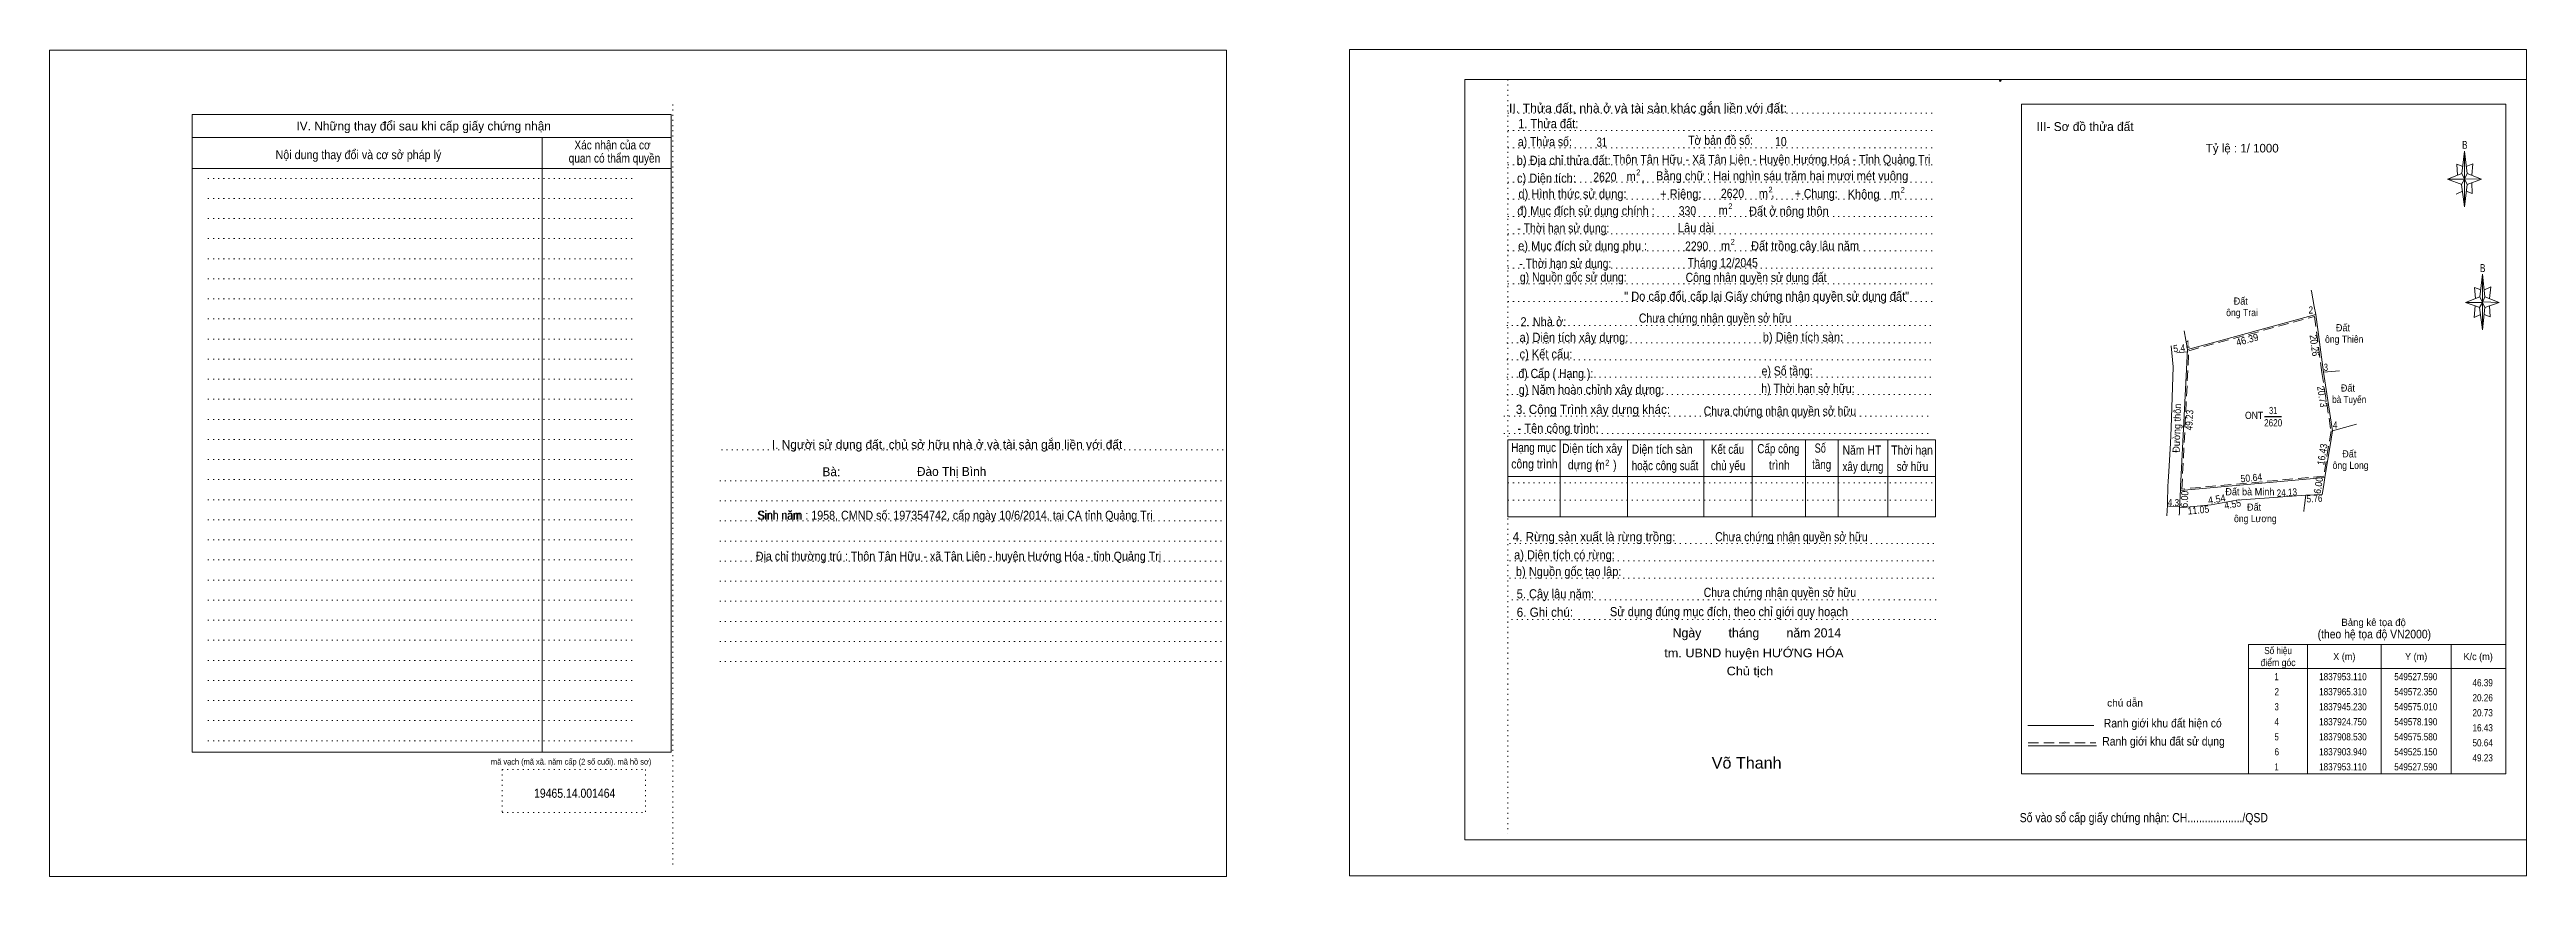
# Model space of a CAD drawing. Header units: metres. Extents: x 548782 to 549646, y 1837769 to 1838058.
import ezdxf
from ezdxf.enums import TextEntityAlignment as Align

# ---------------------------------------------------------------- set-up
doc = ezdxf.new("R2010")
doc.units = ezdxf.units.M
doc.header["$LTSCALE"] = 1.2
doc.header["$PDMODE"] = 32
doc.header["$PDSIZE"] = 0.6
doc.linetypes.add('DOTTED', pattern=[1.5, 0.3, -1.2])
doc.linetypes.add('MEDIUM_DASHED', pattern=[4.5, 3, -1.5])
for name, color, linetype, lineweight in [('1', 7, 'DOTTED', 13), ('10', 7, 'Continuous', 13), ('2', 7, 'Continuous', 13), ('20', 7, 'Continuous', 13), ('30', 7, 'Continuous', 13), ('63', 7, 'Continuous', 13)]:
    doc.layers.add(name, color=color, linetype=linetype, lineweight=lineweight)
for name, color, linetype in [('18', 7, 'Continuous'), ('22', 7, 'Continuous'), ('50', 7, 'Continuous'), ('7', 7, 'Continuous'), ('9', 7, 'Continuous')]:
    doc.layers.add(name, color=color, linetype=linetype)

msp = doc.modelspace()

# ---------------------------------------------------------------- linework, layer by layer
at = {"layer": '1', "linetype": 'Continuous'}
for p, q in [((549275.63, 1838047.28), (549645.83, 1838047.28)), ((549275.63, 1838047.28), (549275.63, 1837782.28)), ((549645.83, 1838047.28), (549645.83, 1837782.28)), ((549275.63, 1837782.28), (549645.83, 1837782.28))]:
    msp.add_line(p, q, dxfattribs=at)
at = {"layer": '1'}
for p, q in [((549290.63, 1838047.28), (549290.63, 1837784.48)), ((548999.53, 1838038.58), (548999.53, 1837773.58)), ((549290.63, 1838035.48), (549439.73, 1838035.48)), ((549290.63, 1838029.48), (549439.73, 1838029.48)), ((549290.63, 1838023.48), (549439.73, 1838023.48)), ((549290.63, 1838017.48), (549439.73, 1838017.48)), ((548837.33, 1838012.78), (548986.43, 1838012.78)), ((548837.33, 1838005.78), (548986.43, 1838005.78)), ((549290.63, 1838011.48), (549439.73, 1838011.48)), ((549290.63, 1838005.48), (549439.73, 1838005.48)), ((548837.33, 1837998.78), (548986.43, 1837998.78)), ((549290.63, 1837999.48), (549439.73, 1837999.48)), ((548837.33, 1837991.78), (548986.43, 1837991.78)), ((549290.63, 1837993.48), (549439.73, 1837993.48)), ((548837.33, 1837984.78), (548986.43, 1837984.78)), ((549290.63, 1837987.48), (549439.73, 1837987.48)), ((549290.63, 1837981.48), (549439.73, 1837981.48)), ((548837.33, 1837977.78), (548986.43, 1837977.78)), ((549290.63, 1837975.98), (549439.73, 1837975.98)), ((548837.33, 1837970.78), (548986.43, 1837970.78)), ((548837.33, 1837963.78), (548986.43, 1837963.78)), ((549290.63, 1837969.88), (549439.73, 1837969.88)), ((548837.33, 1837956.78), (548986.43, 1837956.78)), ((549290.23, 1837961.48), (549439.33, 1837961.48)), ((549290.23, 1837955.48), (549439.33, 1837955.48)), ((548837.33, 1837949.78), (548986.43, 1837949.78)), ((549290.23, 1837949.48), (549439.33, 1837949.48)), ((548837.33, 1837942.78), (548986.43, 1837942.78)), ((549290.23, 1837943.48), (549439.33, 1837943.48)), ((549290.23, 1837937.48), (549439.33, 1837937.48)), ((548837.33, 1837935.78), (548986.43, 1837935.78)), ((548837.33, 1837928.78), (548986.43, 1837928.78)), ((549289.23, 1837929.88), (549438.33, 1837929.88)), ((548837.33, 1837921.78), (548986.43, 1837921.78)), ((549289.23, 1837923.88), (549438.33, 1837923.88)), ((548837.33, 1837914.78), (548986.43, 1837914.78)), ((549016.43, 1837918.18), (549192.53, 1837918.18)), ((548837.33, 1837907.78), (548986.43, 1837907.78)), ((549015.83, 1837907.38), (549191.93, 1837907.38)), ((549290.63, 1837906.68), (549439.73, 1837906.68)), ((548837.33, 1837900.78), (548986.43, 1837900.78)), ((548837.33, 1837893.78), (548986.43, 1837893.78)), ((549015.83, 1837900.38), (549191.93, 1837900.38)), ((549015.83, 1837893.38), (549191.93, 1837893.38)), ((549290.63, 1837900.68), (549439.73, 1837900.68)), ((548837.33, 1837886.78), (548986.43, 1837886.78)), ((549015.83, 1837886.38), (549191.93, 1837886.38)), ((549291.23, 1837885.48), (549440.33, 1837885.48)), ((548837.33, 1837879.78), (548986.43, 1837879.78)), ((549015.83, 1837879.38), (549191.93, 1837879.38)), ((549291.23, 1837879.48), (549440.33, 1837879.48)), ((548837.33, 1837872.78), (548986.43, 1837872.78)), ((549015.83, 1837872.38), (549191.93, 1837872.38)), ((549291.23, 1837873.48), (549440.33, 1837873.48)), ((548837.33, 1837865.78), (548986.43, 1837865.78)), ((548837.33, 1837858.78), (548986.43, 1837858.78)), ((549015.83, 1837865.38), (549191.93, 1837865.38)), ((549291.93, 1837858.98), (549441.03, 1837858.98)), ((549292.03, 1837865.88), (549441.13, 1837865.88)), ((548837.33, 1837851.78), (548986.43, 1837851.78)), ((549015.83, 1837858.38), (549191.93, 1837858.38)), ((549015.83, 1837851.38), (549191.93, 1837851.38)), ((548837.33, 1837844.78), (548986.43, 1837844.78)), ((549015.83, 1837844.38), (549191.93, 1837844.38)), ((548837.33, 1837837.78), (548986.43, 1837837.78)), ((548837.33, 1837830.78), (548986.43, 1837830.78)), ((548837.33, 1837823.78), (548986.43, 1837823.78)), ((548837.33, 1837816.78), (548986.43, 1837816.78)), ((548939.93, 1837806.78), (548989.93, 1837806.78)), ((548939.93, 1837806.78), (548939.93, 1837791.78)), ((548989.93, 1837806.78), (548989.93, 1837791.78)), ((548939.93, 1837791.78), (548989.93, 1837791.78))]:
    msp.add_line(p, q, dxfattribs=at)
at = {"layer": '1', "linetype": 'Continuous'}
for points in [[(548782.13, 1837769.48), (549192.53, 1837769.48), (549192.53, 1838057.48), (548782.13, 1838057.48)], [(549235.43, 1837769.68), (549645.83, 1837769.68), (549645.83, 1838057.68), (549235.43, 1838057.68)]]:
    msp.add_lwpolyline(points, close=True, dxfattribs=at)
at = {"layer": '10'}
for p, q in [((549290.63, 1837921.68), (549439.73, 1837921.68)), ((549290.63, 1837921.68), (549290.63, 1837894.78)), ((549308.93, 1837921.68), (549308.93, 1837894.78)), ((549332.33, 1837921.68), (549332.33, 1837894.78)), ((549358.93, 1837921.68), (549358.93, 1837894.78)), ((549375.83, 1837921.68), (549375.83, 1837894.78)), ((549394.43, 1837921.68), (549394.43, 1837894.78)), ((549405.83, 1837921.68), (549405.83, 1837894.78)), ((549423.13, 1837921.68), (549423.13, 1837894.78)), ((549439.73, 1837921.68), (549439.73, 1837894.78)), ((549290.63, 1837908.88), (549439.73, 1837908.88)), ((549290.63, 1837894.78), (549439.73, 1837894.78))]:
    msp.add_line(p, q, dxfattribs=at)
at = {"layer": '2'}
for p, q in [((548831.83, 1838035.08), (548998.93, 1838035.08)), ((548831.83, 1838035.08), (548831.83, 1837812.78)), ((548998.93, 1838035.08), (548998.93, 1837812.78)), ((548831.83, 1838027.08), (548998.93, 1838027.08)), ((548953.93, 1838027.08), (548953.93, 1837812.78)), ((548831.83, 1838016.28), (548998.93, 1838016.28)), ((548831.83, 1837812.78), (548998.93, 1837812.78))]:
    msp.add_line(p, q, dxfattribs=at)
msp.add_lwpolyline([(549469.73, 1838038.68), (549638.63, 1838038.68), (549638.63, 1837805.28), (549469.73, 1837805.28)], close=True, dxfattribs=at)
at = {"layer": '20'}
for p, q in [((549629.56, 1837971.54), (549630.48, 1837979.34)), ((549631.36, 1837971.54), (549636.36, 1837969.54)), ((549629.56, 1837967.74), (549624.56, 1837969.54)), ((549631.36, 1837967.74), (549630.48, 1837959.94)), ((549633.16, 1837964.54), (549631.08, 1837965.34)), ((549632.96, 1837968.34), (549633.16, 1837964.54)), ((549471.92, 1837822.11), (549494.92, 1837822.11)), ((549472.12, 1837815.01), (549495.92, 1837815.01))]:
    msp.add_line(p, q, dxfattribs=at)
at = {"layer": '20', "linetype": 'MEDIUM_DASHED'}
msp.add_line((549472.12, 1837816.01), (549495.72, 1837816.01), dxfattribs=at)
at = {"layer": '20'}
for points in [[(549630.48, 1837969.54), (549629.56, 1837971.54), (549624.56, 1837969.54)], [(549629.88, 1837973.94), (549627.76, 1837974.74), (549628.08, 1837970.94)], [(549631.16, 1837973.94), (549633.36, 1837974.94), (549632.96, 1837970.94)], [(549627.96, 1837968.34), (549627.56, 1837964.34), (549629.76, 1837965.34)], [(549630.48, 1837969.54), (549631.36, 1837967.74), (549636.36, 1837969.54)]]:
    msp.add_lwpolyline(points, dxfattribs=at)
for points in [[(549630.48, 1837969.54), (549624.56, 1837969.54), (549629.56, 1837971.54), (549631.36, 1837967.74), (549636.36, 1837969.54), (549630.48, 1837969.74)], [(549630.48, 1837979.34), (549631.36, 1837971.54), (549630.48, 1837969.54)], [(549630.48, 1837969.54), (549630.48, 1837959.94), (549629.48, 1837967.74)]]:
    msp.add_lwpolyline(points, close=True, dxfattribs=at)
msp.add_point((549462.36, 1838046.84), dxfattribs=at)
at = {"layer": '30'}
for p, q in [((549623.33, 1838014.48), (549624.23, 1838022.28)), ((549625.13, 1838014.48), (549630.13, 1838012.48)), ((549623.33, 1838010.68), (549618.33, 1838012.48)), ((549621.33, 1838007.28), (549623.53, 1838008.28)), ((549625.13, 1838010.68), (549624.23, 1838002.88)), ((549626.93, 1838007.48), (549624.83, 1838008.28)), ((549626.73, 1838011.28), (549626.93, 1838007.48))]:
    msp.add_line(p, q, dxfattribs=at)
for points in [[(549624.23, 1838012.48), (549623.33, 1838014.48), (549618.33, 1838012.48)], [(549623.63, 1838016.88), (549621.53, 1838017.68), (549621.83, 1838013.88)], [(549624.83, 1838016.88), (549627.13, 1838017.88), (549626.73, 1838013.88)], [(549624.23, 1838012.48), (549625.13, 1838010.68), (549630.13, 1838012.48)]]:
    msp.add_lwpolyline(points, dxfattribs=at)
for points in [[(549624.23, 1838012.48), (549618.33, 1838012.48), (549623.33, 1838014.48), (549625.13, 1838010.68), (549630.13, 1838012.48), (549624.23, 1838012.68)], [(549624.23, 1838022.28), (549625.13, 1838014.48), (549624.23, 1838012.48)], [(549624.23, 1838012.48), (549624.23, 1838002.88), (549623.23, 1838010.68)]]:
    msp.add_lwpolyline(points, close=True, dxfattribs=at)
at = {"layer": '63'}
for p, q in [((549570.86, 1837973.49), (549570.8, 1837973.8)), ((549571.83, 1837968.17), (549570.86, 1837973.49)), ((549572.35, 1837965.31), (549571.83, 1837968.17)), ((549521.96, 1837954.37), (549522.59, 1837947.04)), ((549526.44, 1837959.6), (549527.59, 1837953.11)), ((549522.59, 1837947.04), (549521.91, 1837925.88)), ((549527.59, 1837953.11), (549526.34, 1837927.87)), ((549575.01, 1837945.23), (549580.59, 1837945.71)), ((549526.34, 1837927.87), (549525.32, 1837907.41)), ((549521.91, 1837925.88), (549521.74, 1837920.52)), ((549575.58, 1837908.53), (549577.72, 1837921.83)), ((549577.72, 1837921.83), (549578.19, 1837924.75)), ((549578.19, 1837924.75), (549584.47, 1837926.53)), ((549584.47, 1837926.53), (549586.6, 1837927.14)), ((549520.81, 1837905.55), (549520.64, 1837899.69)), ((549520.86, 1837907.11), (549520.81, 1837905.55)), ((549525.08, 1837902.47), (549525.15, 1837903.94)), ((549525.15, 1837903.94), (549575.58, 1837908.53)), ((549568.43, 1837898.75), (549568.87, 1837902.37)), ((549568.87, 1837902.37), (549574.63, 1837902.61)), ((549575.07, 1837905.3), (549574.63, 1837902.61)), ((549575.58, 1837908.53), (549575.07, 1837905.33)), ((549575.07, 1837905.33), (549575.07, 1837905.3)), ((549520.57, 1837897.03), (549520.47, 1837895.22)), ((549520.62, 1837898.94), (549520.57, 1837897.03)), ((549520.64, 1837899.69), (549520.62, 1837898.94)), ((549524.79, 1837896.17), (549524.76, 1837895.35)), ((549524.85, 1837897.95), (549524.79, 1837896.17)), ((549569.48, 1837850.31), (549569.48, 1837805.28)), ((549595.13, 1837850.31), (549595.13, 1837805.28)), ((549619.57, 1837850.31), (549619.57, 1837805.28)), ((549548.95, 1837841.93), (549638.63, 1837841.93))]:
    msp.add_line(p, q, dxfattribs=at)
at = {"layer": '63', "linetype": 'MEDIUM_DASHED'}
for p, q in [((549527.55, 1837952.33), (549522.17, 1837951.87)), ((549574.55, 1837905.3), (549574.54, 1837905.24)), ((549520.96, 1837898.53), (549520.61, 1837898.54)), ((549524.87, 1837898.42), (549520.96, 1837898.53))]:
    msp.add_line(p, q, dxfattribs=at)
at = {"layer": '63', "lineweight": 25}
msp.add_line((549554.54, 1837929.74), (549560.43, 1837929.74), dxfattribs=at)
at = {"layer": '63', "linetype": 'MEDIUM_DASHED'}
msp.add_lwpolyline([(549528.07, 1837952.72), (549571.93, 1837964.68), (549574.52, 1837945.16), (549577.68, 1837924.75), (549575.15, 1837908.99), (549525.68, 1837904.49)], close=True, dxfattribs=at)
at = {"layer": '63'}
for points in [[(549572.35, 1837965.31), (549537.19, 1837955.73), (549527.59, 1837953.11)], [(549578.19, 1837924.75), (549575.01, 1837945.23), (549572.35, 1837965.31)], [(549521.74, 1837920.52), (549521.09, 1837910.6), (549520.86, 1837907.11)], [(549524.85, 1837897.95), (549524.93, 1837899.45), (549525.08, 1837902.47)], [(549524.85, 1837897.95), (549535.85, 1837899.04), (549544.8, 1837900.65), (549568.87, 1837902.37)], [(549525.32, 1837907.41), (549525.25, 1837905.97), (549525.15, 1837903.94)], [(549568.18, 1837896.7), (549568.35, 1837898.1), (549568.43, 1837898.75)]]:
    msp.add_lwpolyline(points, dxfattribs=at)
msp.add_lwpolyline([(549548.95, 1837850.31), (549638.63, 1837850.31), (549638.63, 1837805.28), (549548.95, 1837805.28)], close=True, dxfattribs=at)

# ---------------------------------------------------------------- texts
at = {"layer": '1', "width": 0.85}
msp.add_text('mã vạch (mã xã. năm cấp (2 số cuối). mã hồ sơ)', height=2, dxfattribs=at).set_placement((548964.015, 1837808.48), align=Align.CENTER)
at = {"layer": '10'}
for s, p in [('IV. Những thay đổi sau khi cấp giấy chứng nhận', (548912.585, 1838029.48)), ('III- Sơ đồ thửa đất', (549491.92, 1838029.28)), ('I. Người sử dụng đất, chủ sở hữu nhà ở và tài sản gắn liền với đất', (549095.08, 1837918.48))]:
    msp.add_text(s, height=3.1, dxfattribs=at).set_placement(p, align=Align.CENTER)
for s, height, width, p in [('Nội dung thay đổi và cơ sở pháp lý', 3.1, 0.9, (548889.845, 1838019.48)), ('Xác nhận của cơ', 3.1, 0.85, (548978.44, 1838022.88)), ('  Thôn Tân Hữu - Xã Tân Liên - Huyện Hướng Hoá - Tỉnh Quảng Trị', 3.1, 0.9, (549381.6, 1838017.88)), ('Bằng chữ : Hai nghìn sáu trăm hai mươi mét vuông', 3.2, 0.9, (549386.29, 1838012.08)), ('Địa chỉ thường trú : Thôn Tân Hữu - xã Tân Liên - huyện Hướng Hóa - tỉnh Quảng Trị', 3.1, 0.9, (549099.085, 1837879.58))]:
    msp.add_text(s, height=height, dxfattribs=dict(at, width=width)).set_placement(p, align=Align.CENTER)
at = {"layer": '18'}
msp.add_text('Đào Thị Bình', height=3.1, dxfattribs=at).set_placement((549096.685, 1837909.08), align=Align.CENTER)
at = {"layer": '18', "width": 0.9}
msp.add_text('Sinh năm : 1958, CMND số: 197354742, cấp ngày 10/6/2014, tại CA tỉnh Quảng Trị', height=3.1, dxfattribs=at).set_placement((549097.83, 1837893.83), align=Align.CENTER)
at = {"layer": '2'}
for s, p in [('II. Thửa đất, nhà ở và tài sản khác gắn liền với đất:', (549291.03, 1838035.68)), (',', (549337.23, 1838011.58)), (',', (549382.43, 1838006.28))]:
    msp.add_text(s, height=3.2, dxfattribs=at).set_placement(p)
for s, height, width, p in [('1. Thửa đất:', 3.2, 0.9, (549294.23, 1838030.28)), ('a) Thửa số:', 3.2, 0.85, (549294.13, 1838023.98)), ('31', 3.2, 0.75, (549321.62, 1838023.81)), ('Tờ bản đồ số:', 3.2, 0.85, (549353.53, 1838024.48)), ('10', 3.2, 0.85, (549383.81, 1838024.01)), ('c) Diện tích:', 3.2, 0.9, (549293.83, 1838011.28)), ('2620', 3.2, 0.85, (549320.43, 1838011.68)), ('m', 3.2, 0.9, (549332.03, 1838011.88)), ('2', 2, 0.8, (549335.43, 1838013.88)), ('d) Hình thức sử dụng:', 3.2, 0.9, (549294.33, 1838005.78)), ('+ Riêng:', 3.2, 0.9, (549343.73, 1838005.78)), ('2620', 3.2, 0.85, (549364.93, 1838005.98)), ('m', 3.2, 0.9, (549378.13, 1838005.88)), ('2', 2, 0.8, (549381.53, 1838007.88)), ('+ Chung:', 3.2, 0.85, (549390.73, 1838005.88)), ('Không', 3.2, 0.9, (549409.13, 1838005.68)), ('m', 3.2, 0.9, (549424.23, 1838005.78)), ('2', 2, 0.8, (549427.63, 1838007.78)), ('đ) Mục đích sử dụng chính : ', 3.2, 0.9, (549293.93, 1837999.88)), ('- Thời hạn sử dụng: ', 3.2, 0.85, (549293.93, 1837993.88)), ('Lâu dài', 3.2, 0.9, (549349.93, 1837993.98)), ('330', 3.2, 0.85, (549350.23, 1837999.88)), ('m', 3.2, 0.9, (549364.13, 1838000.08)), ('2', 2, 0.8, (549367.53, 1838002.08)), ('Đất ở nông thôn', 3.2, 0.9, (549374.73, 1837999.78)), ('e) Mục đích sử dụng phụ : ', 3.2, 0.9, (549294.23, 1837987.68)), ('m', 3.2, 0.9, (549364.93, 1837987.68)), ('2', 2, 0.8, (549368.33, 1837989.68)), ('Đất trồng cây lâu năm ', 3.2, 0.9, (549375.43, 1837987.68)), ('- Thời hạn sử dụng: ', 3.2, 0.85, (549294.63, 1837981.58)), ('g) Nguồn gốc sử dụng: ', 3.2, 0.85, (549294.83, 1837976.78)), ('Tháng 12/2045', 3.2, 0.85, (549353.33, 1837981.78)), ('2. Nhà ở:', 3.2, 0.9, (549295.03, 1837961.18)), ('a) Diện tích xây dựng:', 3.2, 0.9, (549294.73, 1837955.78)), ('b) Diện tích sàn:', 3.2, 0.9, (549379.53, 1837955.88)), ('đ) Cấp ( Hạng ):', 3.2, 0.85, (549294.33, 1837943.18)), ('c) Kết cấu:', 3.2, 0.9, (549294.73, 1837949.98)), ('e) Số tầng:', 3.2, 0.85, (549379.13, 1837944.08)), ('g) Năm hoàn chỉnh xây dựng:', 3.2, 0.9, (549294.43, 1837937.58)), ('h) Thời hạn sở hữu:', 3.2, 0.85, (549379.03, 1837937.98)), ('3. Công Trình xây dựng khác:', 3.2, 0.95, (549293.43, 1837930.68)), ('Hạng mục', 3.2, 0.8, (549291.83, 1837917.38)), ('- Tên công trình:', 3.2, 0.9, (549294.03, 1837924.08)), ('Diện tích xây', 3.2, 0.85, (549309.53, 1837917.08)), ('Diện tích sàn', 3.2, 0.85, (549333.83, 1837916.78)), ('Kết cấu', 3.2, 0.8, (549361.43, 1837916.78)), ('Cấp công', 3.2, 0.8, (549377.63, 1837916.98)), (' Số', 3.2, 0.75, (549396.73, 1837917.18)), ('Năm HT', 3.2, 0.85, (549407.33, 1837916.48)), ('Thời hạn', 3.2, 0.85, (549424.33, 1837916.48)), ('công trình', 3.2, 0.85, (549291.83, 1837911.68)), ('  dựng (     )', 3.2, 0.85, (549309.53, 1837911.38)), ('m', 3.2, 0.85, (549321.43, 1837911.28)), ('2', 2.014, 0.75, (549324.63, 1837912.68)), ('hoặc công suất', 3.2, 0.8, (549333.83, 1837911.08)), ('chủ yếu', 3.2, 0.8, (549361.43, 1837911.08)), ('    trình', 3.2, 0.85, (549377.63, 1837911.28)), ('tầng', 3.2, 0.8, (549396.73, 1837911.48)), ('xây dựng', 3.2, 0.8, (549407.33, 1837910.78)), ('  sở hữu', 3.2, 0.8, (549424.33, 1837910.78)), ('4. Rừng sản xuất là rừng trồng:', 3.2, 0.95, (549292.33, 1837886.28)), ('a) Diện tích có rừng:', 3.2, 0.9, (549292.83, 1837879.98)), ('b) Nguồn gốc tạo lập:', 3.2, 0.9, (549293.43, 1837874.18)), ('5. Cây lâu năm:', 3.2, 0.9, (549293.73, 1837866.38)), ('6. Ghi chú:', 3.2, 0.95, (549293.73, 1837859.98)), ('19465.14.001464', 3.2, 0.85, (548951.09, 1837796.89)), ('Số vào sổ cấp giấy chứng nhận: CH.................../QSD', 3.2, 0.85, (549469.13, 1837788.38))]:
    msp.add_text(s, height=height, dxfattribs=dict(at, width=width)).set_placement(p)
for s, height, width, p in [('quan có thẩm quyền', 3.1, 0.85, (548979.115, 1838018.28)), ('b) Địa chỉ thửa đất:', 3.2, 0.9, (549310.125, 1838017.48))]:
    msp.add_text(s, height=height, dxfattribs=dict(at, width=width)).set_placement(p, align=Align.CENTER)
at = {"layer": '20'}
for s, height, p in [('Tỷ lệ : 1/ 1000', 3, (549546.72, 1838021.81)), ('Bà: ', 3.1, (549055.325, 1837908.98)), ('Bảng kê tọa độ', 2.5, (549592.535, 1837856.8))]:
    msp.add_text(s, height=height, dxfattribs=at).set_placement(p, align=Align.CENTER)
for s, height, width, p in [('B', 2.756, 0.75, (549630.58, 1837980.14)), ('(theo hệ tọa độ VN2000)', 3, 0.9, (549592.79, 1837852.45)), ('Ranh giới khu đất hiện có ', 3, 0.9, (549519.51, 1837821.41)), ('chú dẫn', 2.5, 1.05, (549505.855, 1837828.71)), ('Ranh giới khu đất sử dụng', 3, 0.9, (549519.28, 1837815.11))]:
    msp.add_text(s, height=height, dxfattribs=dict(at, width=width)).set_placement(p, align=Align.CENTER)
at = {"layer": '22', "width": 0.85}
msp.add_text('2290', height=3.2, dxfattribs=at).set_placement((549352.43, 1837987.58))
at = {"layer": '30', "width": 0.75}
msp.add_text('B', height=2.756, dxfattribs=at).set_placement((549624.33, 1838023.08), align=Align.CENTER)
at = {"layer": '50'}
msp.add_text('Ngày        tháng        năm 2014', height=3.2, dxfattribs=at).set_placement((549377.48, 1837852.78), align=Align.CENTER)
for s, height, width, p in [('tm. UBND huyện HƯỚNG HÓA', 3, 1.1, (549376.43, 1837845.88)), (' Chủ tịch', 3, 1.1, (549374.44, 1837839.58)), ('Võ Thanh', 4, 1.05, (549373.91, 1837807.08))]:
    msp.add_text(s, height=height, dxfattribs=dict(at, width=width)).set_placement(p, align=Align.CENTER)
at = {"layer": '63'}
for s, width, p in [('Đất ', 0.95, (549546.65, 1837968.77)), ('ông Trai', 0.9, (549546.65, 1837964.77)), ('Đất ', 0.95, (549582.28, 1837959.49)), ('ông Thiên', 0.9, (549582.28, 1837955.49)), ('bà Tuyến', 0.85, (549584.005, 1837934.48)), ('Đất ', 0.95, (549584, 1837938.48)), ('2620', 0.85, (549557.505, 1837926.35)), ('31', 0.75, (549557.505, 1837930.63)), ('ông Long', 0.9, (549584.495, 1837911.52)), ('Đất ', 0.95, (549584.49, 1837915.52)), ('ông Lương', 0.9, (549551.285, 1837892.96)), ('Đất ', 0.95, (549551.29, 1837896.96)), ('điểm góc', 0.9, (549559.21, 1837842.78)), ('Số hiệu', 0.85, (549559.22, 1837846.97)), ('X (m)', 0.95, (549582.31, 1837844.87)), ('Y (m)', 0.95, (549607.355, 1837844.87)), ('K/c (m)', 0.95, (549628.98, 1837844.87)), (' 2', 0.85, (549558.37, 1837832.62)), (' 1', 0.75, (549558.355, 1837837.86)), ('1837953.110', 0.85, (549581.82, 1837837.86)), ('1837965.310', 0.85, (549581.82, 1837832.62)), ('549527.590', 0.85, (549607.245, 1837837.86)), ('549572.350', 0.85, (549607.245, 1837832.62)), (' 4', 0.85, (549558.355, 1837822.15)), (' 3', 0.8, (549558.36, 1837827.38)), ('1837945.230', 0.85, (549581.82, 1837827.38)), ('1837924.750', 0.85, (549581.82, 1837822.15)), ('549575.010', 0.85, (549607.245, 1837827.38)), ('549578.190', 0.85, (549607.245, 1837822.15)), (' 5', 0.8, (549558.36, 1837816.91)), ('1837908.530', 0.85, (549581.82, 1837816.91)), ('549575.580', 0.85, (549607.245, 1837816.91)), (' 6', 0.85, (549558.37, 1837811.68)), (' 1', 0.75, (549558.355, 1837806.44)), ('1837903.940', 0.85, (549581.82, 1837811.68)), ('1837953.110', 0.85, (549581.82, 1837806.44)), ('549525.150', 0.85, (549607.245, 1837811.68)), ('549527.590', 0.85, (549607.245, 1837806.44))]:
    msp.add_text(s, height=2.5, dxfattribs=dict(at, width=width)).set_placement(p, align=Align.CENTER)
for s, width, p in [(' 2', 0.85, (549571.42, 1837965.66)), (' 1', 0.75, (549528.52, 1837953.8)), (' 3', 0.8, (549576.63, 1837945.7)), ('ONT ', 0.9, (549554.86, 1837928.95)), (' 4', 0.85, (549579.92, 1837925.56)), ('Đất bà Minh', 0.95, (549557.95, 1837902.32)), ('46.39', 0.85, (549634.12, 1837835.76)), ('20.26', 0.85, (549634.12, 1837830.53)), ('20.73', 0.85, (549634.12, 1837825.29)), ('50.64', 0.85, (549634.12, 1837814.82)), ('16.43', 0.85, (549634.12, 1837820.05)), ('49.23', 0.85, (549634.12, 1837809.58))]:
    msp.add_text(s, height=2.5, dxfattribs=dict(at, width=width)).set_placement(p, align=Align.RIGHT)
for s, rotation, width, p in [('5.4', 4.887, 0.9, (549524.864, 1837952.349)), ('46.39', 15.246, 0.95, (549548.791, 1837955.349)), ('20.26', 277.546, 0.9, (549570.688, 1837954.399)), ('20.73', 278.826, 0.9, (549573.377, 1837936.527)), ('Đường thôn', 88.183, 0.95, (549525.157, 1837925.67)), ('49.23', 87.159, 0.85, (549529.5, 1837928.473)), ('16.43', 80.859, 0.9, (549575.868, 1837916.386)), ('6.00', 87.133, 0.9, (549527.824, 1837900.907)), ('4.54', 10.147, 0.95, (549538.055, 1837899.766)), ('50.64', 5.201, 0.9, (549550.007, 1837907.179)), ('24.13', 4.087, 0.85, (549562.376, 1837902.061)), ('5.76', 2.386, 0.85, (549571.968, 1837899.939)), ('6.00', 80.883, 0.9, (549574.508, 1837905.607)), ('4.3', 358.386, 0.85, (549522.685, 1837898.565)), ('11.05', 5.659, 0.9, (549531.567, 1837895.955)), ('4.55', 10.249, 0.9, (549543.588, 1837898.003))]:
    msp.add_text(s, height=2.5, rotation=rotation, dxfattribs=dict(at, width=width)).set_placement(p, align=Align.CENTER)
at = {"layer": '7', "width": 0.85}
msp.add_text('Sinh năm ', height=3.1, dxfattribs=at).set_placement((549037.23, 1837893.81), align=Align.CENTER)
at = {"layer": '9'}
for s, width, p in [('Công nhận quyền sử dụng đất ', 0.85, (549352.63, 1837976.68)), ('" Do cấp đổi, cấp lại Giấy chứng nhận quyền sử dụng đất"', 0.9, (549331.23, 1837970.1)), ('Chưa chứng nhận quyền sở hữu', 0.85, (549336.33, 1837962.48)), ('Chưa chứng nhận quyền sở hữu', 0.85, (549358.93, 1837930.08)), ('Chưa chứng nhận quyền sở hữu', 0.85, (549362.93, 1837886.28)), ('Chưa chứng nhận quyền sở hữu', 0.85, (549358.93, 1837866.88)), ('Sử dụng đúng mục đích, theo chỉ giới quy hoạch', 0.9, (549326.23, 1837860.18))]:
    msp.add_text(s, height=3.2, dxfattribs=dict(at, width=width)).set_placement(p)

doc.saveas('drawing.dxf')
